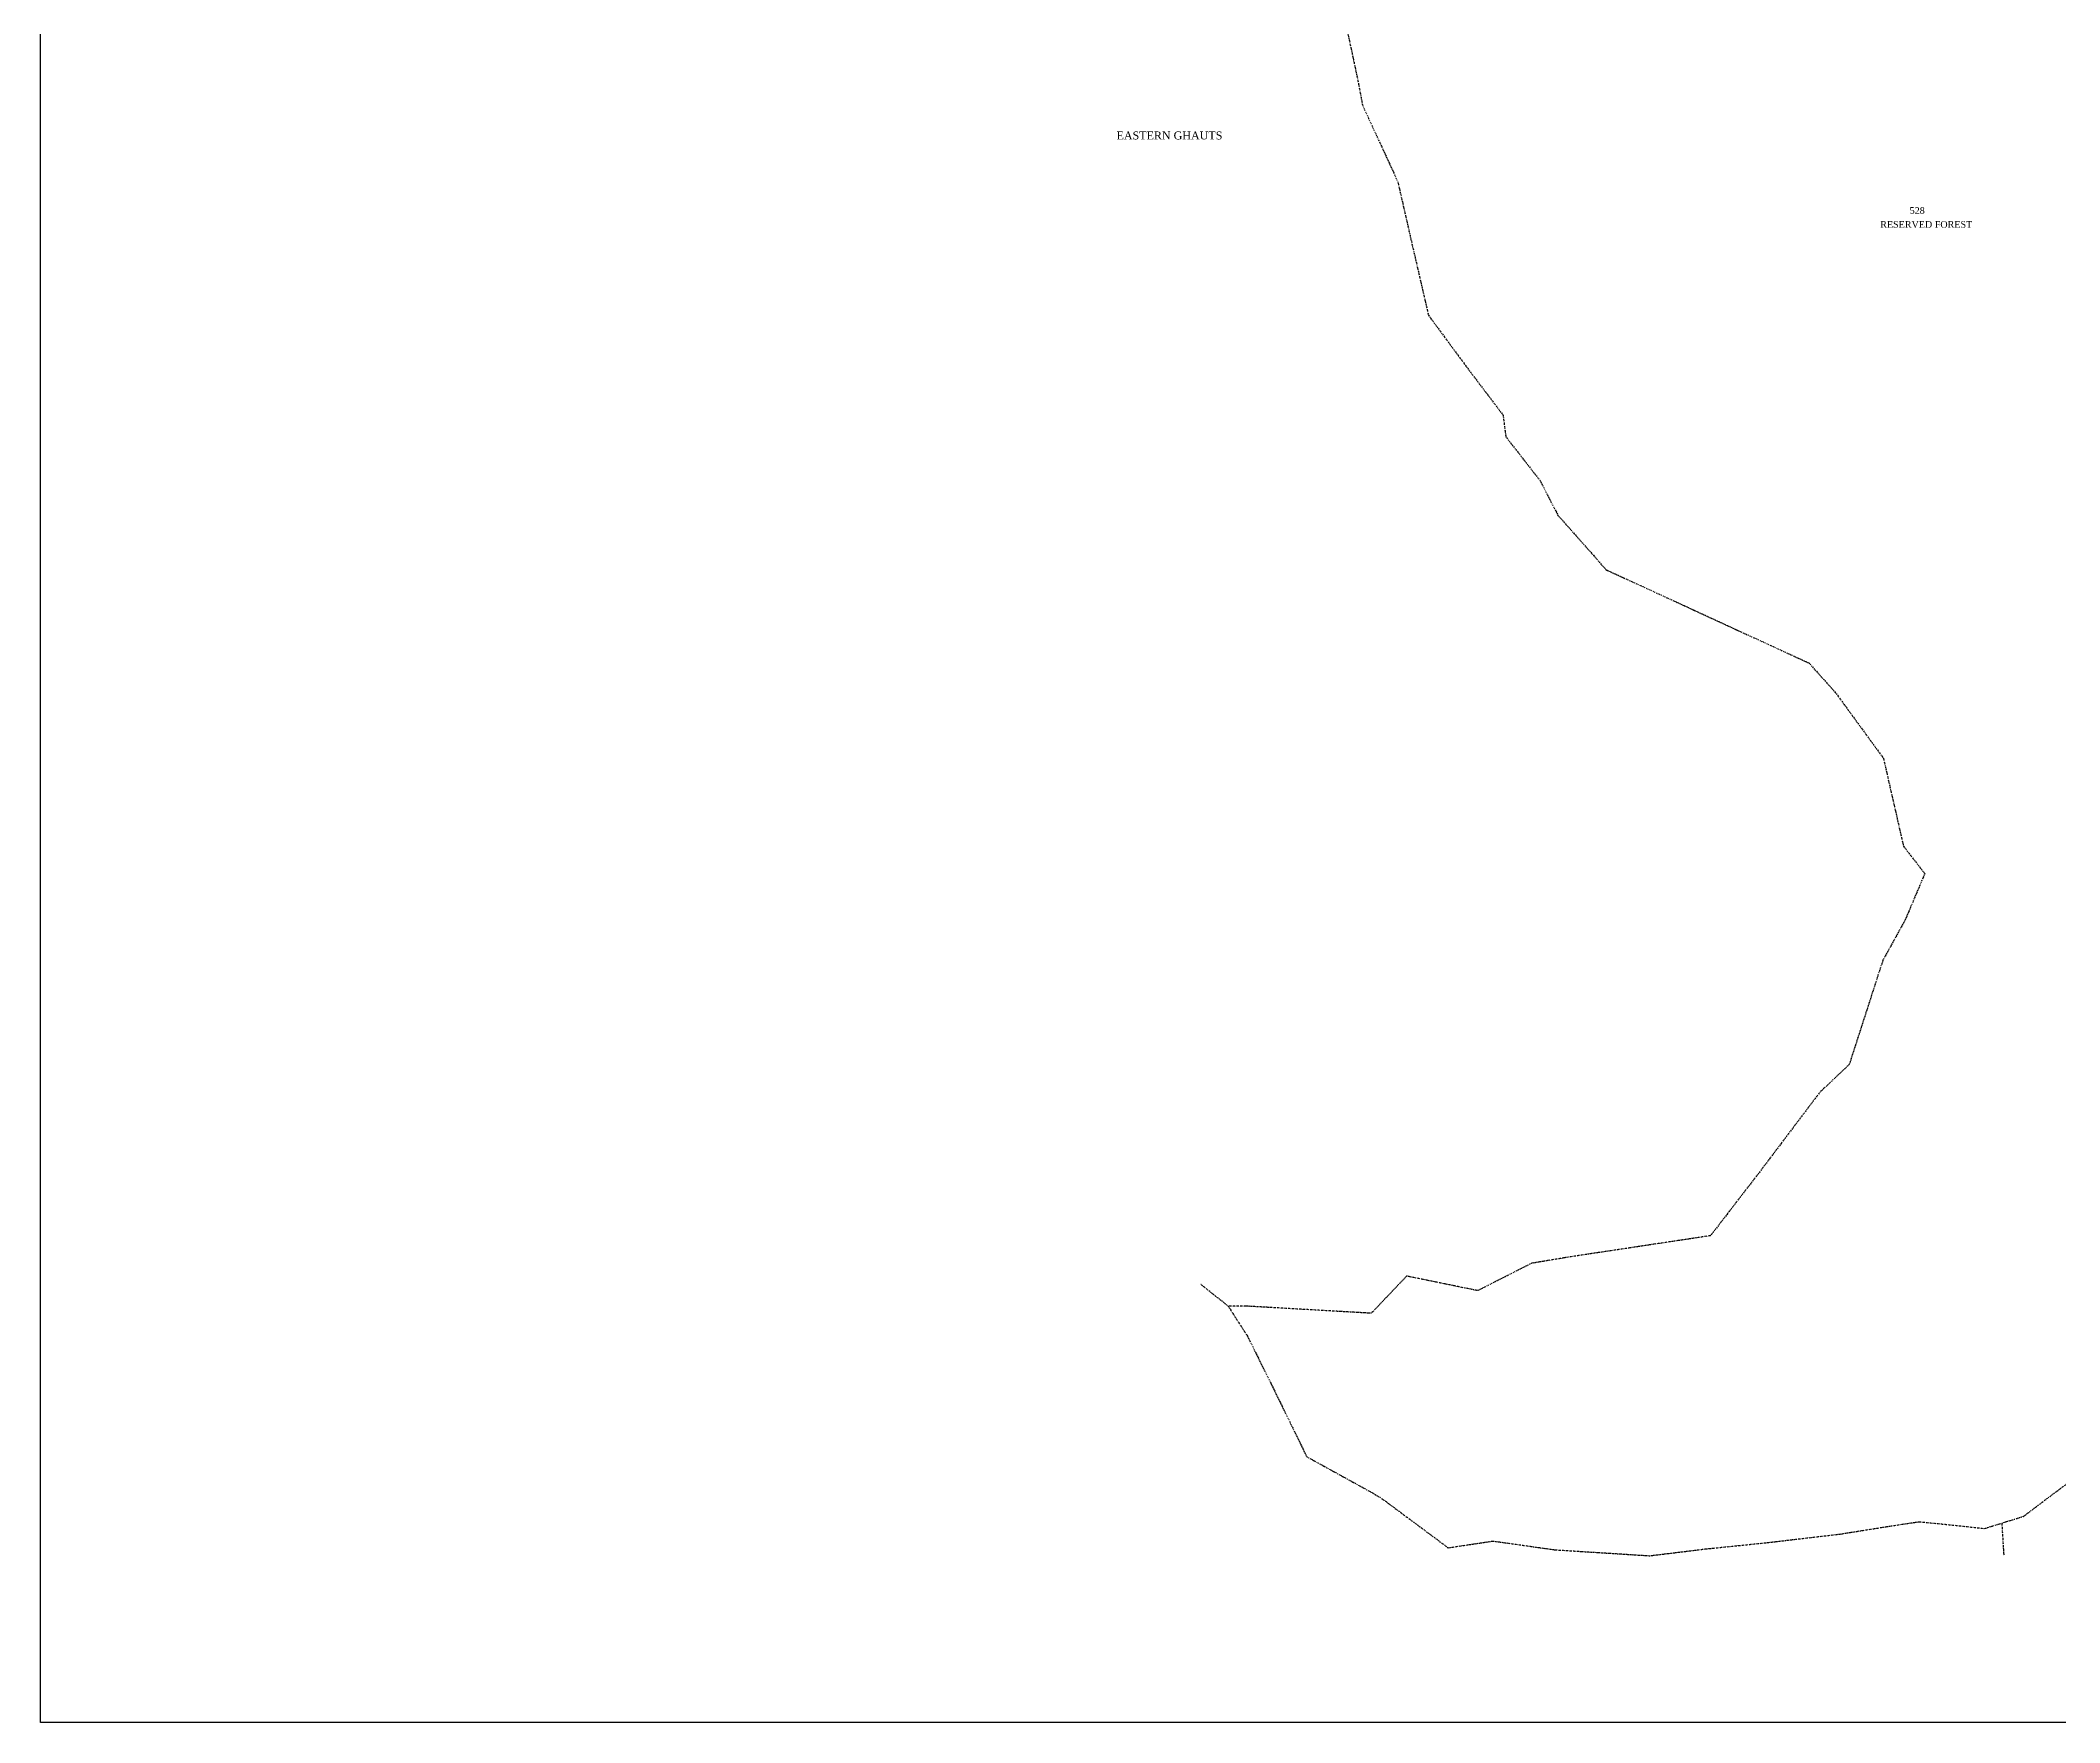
# Model space of a CAD drawing. Header units: millimetres. Extents: x 3958 to 5988, y -2486 to -161.
# Drawn here: x 3958 to 4973, y -2486 to -1640 of the extents above; entities that cross this region are included whole.
import ezdxf

# ---------------------------------------------------------------- set-up
doc = ezdxf.new("R2010")
doc.units = ezdxf.units.MM
doc.header["$MEASUREMENT"] = 0
doc.linetypes.add('BORDER', pattern=[1.75, 0.5, -0.25, 0.5, -0.25, 0, -0.25])
doc.layers.add('SURVEY_NO', color=7, linetype='Continuous')
doc.layers.add('VILL_BOUNDARY', color=6, linetype='BORDER', lineweight=30)
doc.styles.get("Standard").update_dxf_attribs({"font": 'TIMES.TTF'})

msp = doc.modelspace()

# ---------------------------------------------------------------- linework, layer by layer
at = {"lineweight": 30}
msp.add_lwpolyline([(3957.8, -160.9), (5987.9, -160.9), (5987.9, -2485.9), (3957.8, -2485.9)], close=True, dxfattribs=at)
at = {"layer": 'VILL_BOUNDARY'}
for points in [[(4614.6, -1634.4), (4620.5, -1662.1), (4622.4, -1672.6), (4637.8, -1705.9), (4640.3, -1711.7), (4647.3, -1742.4), (4652.4, -1764.4), (4655.6, -1778.3), (4676.2, -1806.2), (4693.1, -1828.5), (4694.5, -1839.4), (4711.7, -1861.4), (4720.7, -1878.9), (4738.5, -1899), (4744.8, -1906.2), (4846.9, -1953.2), (4860.1, -1967.9), (4884.3, -2001), (4894.4, -2045.3), (4905.1, -2059), (4895.3, -2082.2), (4884, -2102.7), (4867.1, -2155), (4852.4, -2168.9), (4822.1, -2209), (4797.4, -2241.1), (4725.8, -2251.9), (4707.3, -2255), (4680.3, -2268.7), (4644.6, -2261.4), (4626.9, -2280.1), (4564, -2276.5), (4554.9, -2276.5), (4564.6, -2291.6), (4580.8, -2324.3), (4594.4, -2352.2), (4627.3, -2370.3), (4632.4, -2373.4), (4665.5, -2398)], [(4554.9, -2276.5), (4541.2, -2265.6)], [(4665.5, -2398), (4688, -2394.6), (4719.1, -2399), (4766.8, -2402), (4794.7, -2398.6), (4824.9, -2395.5), (4862.5, -2391.1), (4887.5, -2387.1), (4902.1, -2384.9), (4918.5, -2386.5), (4935.1, -2388.3), (4954.7, -2382.2), (4985.9, -2358.7)], [(4943.8, -2385.6), (4944.8, -2401.9)]]:
    msp.add_lwpolyline(points, dxfattribs=at)

# ---------------------------------------------------------------- texts
at = {"layer": 'SURVEY_NO'}
for s, height, p in [('EASTERN GHAUTS', 4, (4498.8, -1689.9)), ('528', 3.35, (4897.5, -1727.3)), ('RESERVED FOREST', 3.35, (4882.7, -1734.3))]:
    msp.add_text(s, height=height, dxfattribs=at).set_placement(p)

doc.saveas('drawing.dxf')
